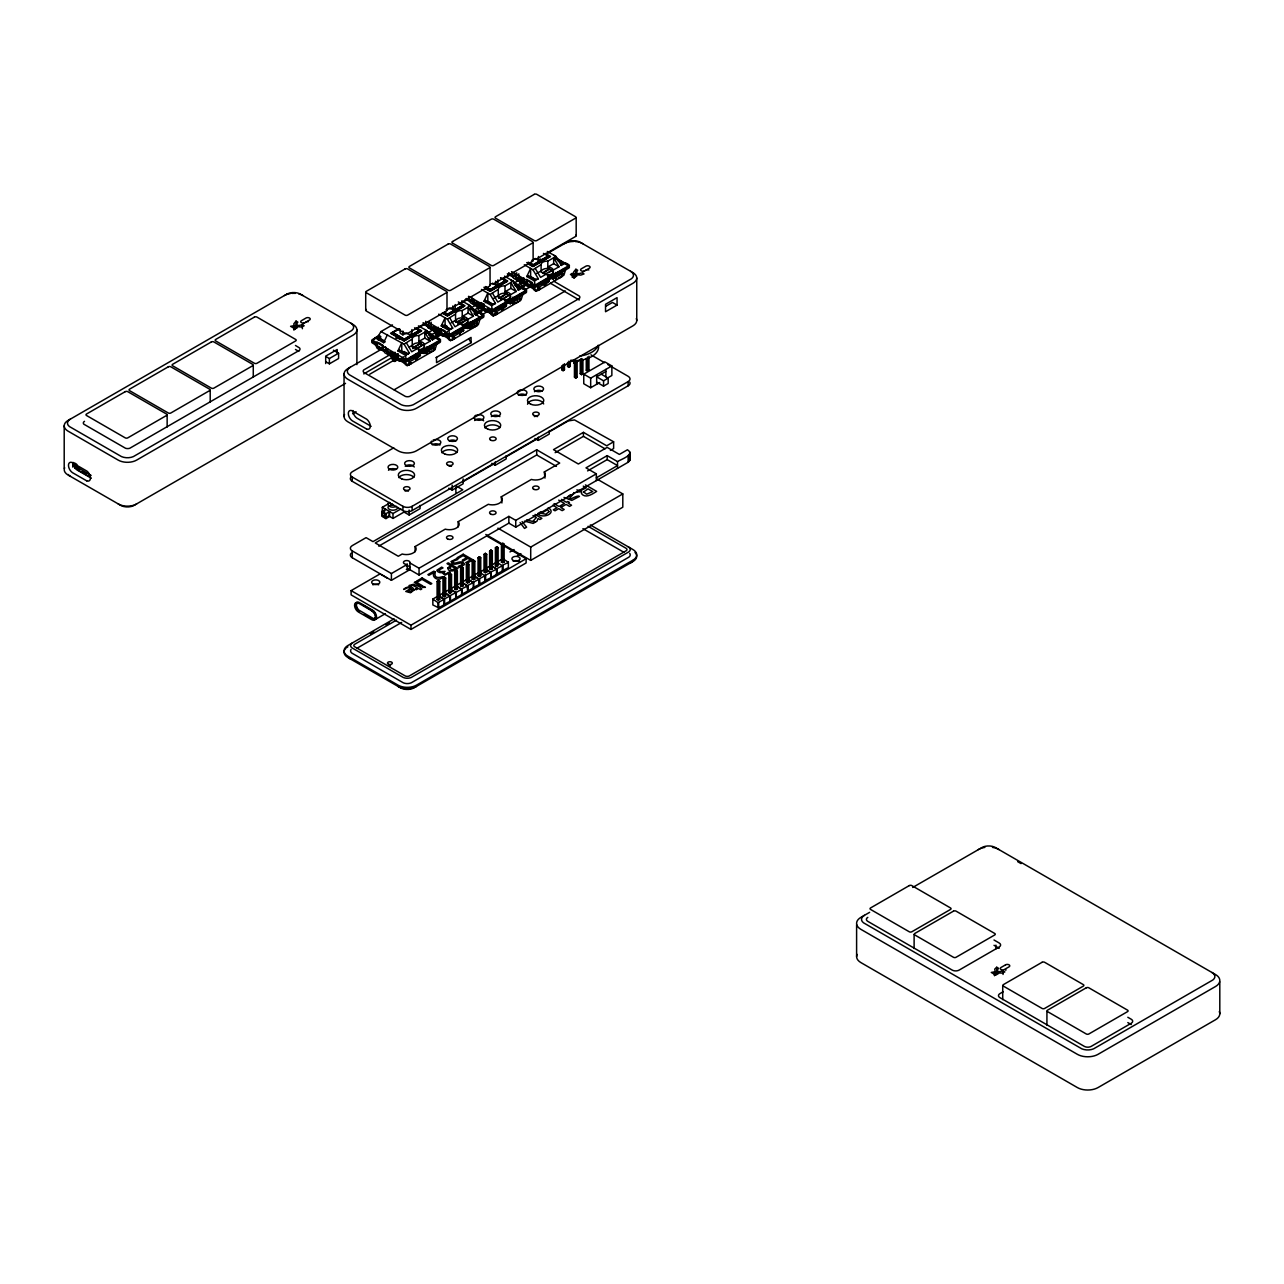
<?xml version="1.0" encoding="UTF-8"?>
<svg xmlns="http://www.w3.org/2000/svg" width="1284" height="1284" viewBox="0 0 1284 1284"><rect width="100%" height="100%" fill="white"/><g stroke="black" fill="none" stroke-linecap="round" stroke-linejoin="round"><path stroke-width="1.5" d="M167.145 427.042L167.145 415.165M210.207 402.181L210.207 390.304M253.269 377.319L253.269 365.442M365.715 310.247L365.715 292.431M351.238 553.179A6.516 3.756 0 0 0 352.265 557.721L391.411 580.32L409.837 569.679L409.949 562.633A3.258 1.878 0 0 0 406.755 560.562A3.258 1.878 0 0 0 403.449 562.585A3.258 1.878 0 0 0 407.221 564.302L407.221 569.486A3.258 1.878 0 0 1 406.37 569.502M446.993 310.247L446.993 292.431M490.055 285.385L490.055 267.57M533.117 260.524L533.117 242.708M576.179 235.662L576.179 217.847M555.153 452.674L583.434 436.351L583.434 432.355L606.69 445.789L613.624 441.792L574.542 419.948L568.266 420.911L549.247 431.889M613.624 441.792L613.624 448.565L610.398 450.427M358.782 603.352L358.782 603.352A4.173 2.407 60 0 0 358.043 603.223L357.562 603.287A4.173 2.407 60 0 0 357.145 603.496L356.711 603.994A4.173 2.407 60 0 0 356.454 604.684L356.454 606.016A4.173 2.407 60 0 0 358.974 610.173L373.05 618.31A4.173 2.407 60 0 0 374.751 618.31L375.008 618.134A4.285 2.472 60 0 0 375.393 617.588M502.734 545.074L502.798 543.309L504.131 544.255L504.131 562.167L501.45 562.231L501.45 544.336L502.798 543.309L504.131 544.255L502.734 545.074L502.734 562.97M563.066 364.528L563.114 370.707L564.462 369.696L563.178 368.957L563.114 370.707L561.782 369.76L561.782 365.779M581.524 358.541L581.588 374.671L582.92 373.66L581.636 372.906L581.588 374.671L580.24 373.724L580.24 359.793M587.558 357.048L587.607 371.188L588.955 370.177L587.671 369.423L587.607 371.188L586.274 370.241L586.274 358.3M415.679 354.352L415.839 359.777L420.414 355.235L418.873 353.646L419.242 350.42L422.147 352.089L422.147 353.052L419.98 351.8L419.483 356.133L417.027 357.562M500.953 309.524L501.916 310.086L501.996 308.497L495.768 312.092L495.431 315.078L493.233 315.944L491.403 314.885L489.445 310.905M543.758 284.807L544.721 285.369L544.544 279.944M426.737 346.873L426.4 352.57L427.363 353.132L427.909 347.29L429.755 348.349L429.161 346.295M429.626 346.568L437.218 342.443M470.056 321.851L469.719 327.564L470.682 328.11L471.228 322.268C474.053 319.796 471.693 327.741 472.368 321.61M472.945 321.546L480.312 317.453M472.48 321.289L473.074 323.343L471.228 322.268M512.814 297.182L512.46 302.88L513.423 303.441L513.969 297.599L515.109 296.941L515.109 299.493L516.73 298.353M515.687 296.877L523.294 292.752M515.221 296.604L515.815 298.658L513.969 297.599M555.394 276.269L555.619 272.465M556.341 275.29L555.41 273.957L554.03 274.76L556.116 276.879L555.539 279.126L556.791 272.882L558.636 273.941L558.042 271.887M558.492 272.32L566.1 268.035M374.88 613.736L374.463 613.046L374.88 613.736A4.173 2.407 60 0 1 375.217 614.474L375.377 614.972A4.173 2.407 60 0 1 375.602 616.625L375.554 617.042A4.173 2.407 60 0 1 375.008 618.134M407.172 365.635L405.214 361.671L403.369 360.595L405.327 364.576L407.172 365.635L409.355 364.768L409.708 361.783L415.92 358.188M426.529 348.365L425.148 349.168L427.235 351.286L424.089 353.469L424.282 351.816M409.355 364.768L433.527 350.821L433.88 343.839M450.491 340.629L448.533 336.649L446.688 335.589L448.646 339.57L450.491 340.629L452.674 339.762L453.027 332.781M453.027 336.777L459.239 333.182L459.849 334.37L460.346 332.54L462.802 331.128L463.315 326.778L465.466 328.03L470.072 325.366L467.167 322.749M468.917 324.756L470.57 326.28L467.408 328.463L467.601 326.81M452.674 339.762L476.862 325.799L477.199 318.833M505.559 306.443L506.474 305.544L504.949 303.939L505.318 300.729L508.223 303.345L506.057 302.109L505.559 306.443L501.916 310.086M513.423 303.441L511.899 303.345L511.658 300.071L513.311 301.596L510.165 303.778L510.358 302.125M495.431 315.078L519.603 301.13L519.956 294.148M536.054 291.227L534.096 287.263L532.25 286.188L534.208 290.168L536.054 291.227L538.237 290.361L538.574 287.375L544.801 283.78M548.364 281.726L549.295 280.827L547.754 279.238L548.124 276.012L551.029 278.628L548.862 277.392L548.364 281.726L544.721 285.369M555.426 277.649L552.971 279.061L553.163 277.408M538.237 290.361L562.408 276.413L562.761 269.431M583.434 432.355L553.5 449.641L578.362 464.006L607.172 447.378L619.386 454.424L627.443 449.769C635.5 454.761 620.413 459.512 617.524 461.598L607.172 455.627L585.986 467.858L596.338 473.828L596.338 480.617M409.837 569.679L419.049 575.007L508.849 523.15L515.751 527.146L628.133 462.256L630.043 459.608L630.043 452.819M994.49 975.278L996.721 972.566L996.721 967.237L998.519 968.28L997.17 970.415A3.017 1.749 0 0 0 999.353 971.683L1003.045 970.897L1004.842 971.924L1001.616 973.095L997.122 972.726L996.272 973.224L997.652 974.01L995.806 975.07L991.28 972.453L995.341 971.699L995.341 975.246M418.873 353.646L416.77 354.865L415.695 358.894L416.53 359.376M502.477 306.507L501.755 309.203L502.606 309.685M547.754 279.238L545.636 280.458L544.577 284.486L545.411 284.968M433.527 350.821L435.035 349.553L436.993 343.326M480.312 318.304L478.354 324.547L476.862 325.799M523.053 293.635L521.095 299.862L519.603 301.13M565.859 268.918L563.917 275.145L562.071 276.204L562.071 270.828M418.343 350.002A6.195 3.579 0 0 0 419.932 349.874L424.185 347.547L424.314 344.064A6.195 3.579 0 0 0 419.932 341.544L418.921 341.464L418.921 335.557L427.091 330.855L432.435 339.843L436.271 337.612L439.754 340.18L406.129 359.584L372.504 340.18L378.7 335.397L380.963 331.561L392.471 324.916M461.662 324.996A6.195 3.579 0 0 0 463.251 324.868L467.504 322.525L467.633 319.058A6.195 3.579 0 0 0 463.251 316.538L462.24 316.458L462.24 310.551L470.409 305.833L475.754 314.821L479.59 312.606L483.073 315.174L449.448 334.578L427.604 321.963M504.403 300.312A6.195 3.579 0 0 0 506.008 300.183L510.246 297.84L510.39 294.373A6.195 3.579 0 0 0 506.008 291.853L504.997 291.773L504.997 285.867L513.151 281.164L518.495 290.152L522.347 287.921L525.814 290.489L492.205 309.893L468.66 296.315M547.209 275.595A6.195 3.579 0 0 0 548.814 275.466L553.051 273.139L553.195 269.656A6.195 3.579 0 0 0 548.814 267.136L547.803 267.056L547.803 261.15L555.972 256.447L561.317 265.435L565.153 263.204L568.635 265.772L535.011 285.176L511.481 271.598M374.848 337.612L383.643 342.7L387.479 334.578M406.129 359.584L405.567 355.347L397.912 350.933L401.764 342.812L401.764 350.949L406.932 353.935M449.448 334.578L448.886 330.341L441.231 325.927L445.083 317.806L445.083 325.943L450.267 328.929M492.205 309.893L491.628 305.656L483.988 301.242L487.824 293.121L487.824 301.258L493.008 304.244M535.011 285.176L534.449 280.939L526.793 276.525L530.629 268.404L530.629 276.542L535.813 279.527M413.159 355.796L413.159 358.348L413.384 355.941M413.159 358.348L414.764 357.209M429.049 349.184L430.654 348.044M456.478 333.342L458.083 332.203L458.083 330.132M472.368 324.178L473.973 323.022M499.219 308.658L500.84 307.518M542.041 283.941L543.646 282.801M558.155 272.352L558.155 274.423M557.93 274.776L559.535 273.636M424.185 347.547L424.314 347.354A6.195 3.579 0 0 0 423.688 344.642L416.449 348.317M467.504 322.525L467.633 322.348A6.195 3.579 0 0 0 467.023 319.636L458.067 324.29M479.558 310.792C478.804 313.023 483.988 311.322 481.018 310.455M510.246 297.84L510.39 297.663A6.195 3.579 0 0 0 509.764 294.951L500.808 299.605M553.051 273.139L553.195 272.946A6.195 3.579 0 0 0 552.569 270.234L545.331 273.909M296.829 326.874L296.476 328.255M463.091 327.003L463.091 328.062M548.637 277.601L548.637 278.676M419.483 356.133L420.414 355.235M424.089 353.469L427.235 351.286M462.802 331.128L463.733 330.213L462.192 328.624L460.089 329.844L461.502 331.513L463.733 330.213M467.408 328.463L470.57 326.28M510.165 303.778L513.311 301.596M552.971 279.061L556.116 276.879M460.346 332.54L461.502 331.513M503.103 307.855L506.474 305.544M545.909 283.154L549.295 280.827M570.481 494.677L567.384 497.052M567.576 362.425L567.576 366.405L568.924 367.352L570.256 366.341L570.256 362.361M84.519 421.329L83.909 421.778A4.253 2.456 0 0 0 83.909 424.234L125.527 448.26A4.253 2.456 0 0 0 129.78 448.26L299.429 350.323A4.253 2.456 0 0 0 299.429 347.868L295.464 345.476M363.757 373.933L392.118 357.45M294.646 325.558L290.585 326.313L295.111 328.929L296.957 327.869L295.593 327.067L296.427 326.585L300.921 326.938L304.147 325.783L302.366 324.74L298.674 325.526A3.017 1.749 0 0 1 296.476 324.258L297.84 322.123L296.042 321.096L293.811 323.809L294.646 329.539M575.89 269.255L573.659 271.967L574.494 277.697L573.659 278.179L573.659 274.198L572.279 273.396L570.449 274.471L574.975 277.087L576.821 276.012L575.441 275.225L576.291 274.744L580.785 275.097L584.011 273.941L582.214 272.898L578.522 273.685A3.017 1.749 0 0 1 576.323 272.417L577.688 270.282L575.89 269.255L575.89 273.235L573.659 275.964L574.494 277.697M996.721 967.237L994.715 969.115L995.212 971.619M70.395 419.114L69.48 419.707A9.758 5.634 0 0 0 69.48 426.577L121.482 456.59A9.758 5.634 0 0 0 133.375 456.59L351.623 330.582A9.758 5.634 0 0 0 351.623 323.728L350.709 323.119M350.243 367.272L349.328 367.866A9.758 5.634 0 0 0 349.328 374.735L401.33 404.749A9.758 5.634 0 0 0 413.223 404.749L631.471 278.74A9.758 5.634 0 0 0 631.471 271.887L630.556 271.277M352.618 642.786L351.928 643.252A6.5 3.756 0 0 0 351.928 647.826L403.32 677.487A6.5 3.756 0 0 0 411.233 677.487L628.887 551.831A6.5 3.756 0 0 0 628.887 547.273L628.181 546.807M630.556 562.89L631.471 562.28A9.758 5.634 0 0 0 633.156 560.306M864.453 915.315L863.506 915.941A9.758 5.634 0 0 0 863.506 922.795L1081.77 1048.803A9.758 5.634 0 0 0 1093.647 1048.803L1212.882 979.965A9.758 5.634 0 0 0 1212.882 973.111L1211.936 972.486M302.976 323.777L309.492 320.021A2.44 1.412 0 0 0 309.492 318.015A2.44 1.412 0 0 0 306.041 318.015L301.435 320.679A2.44 1.412 0 0 0 301.435 322.669A2.44 1.412 0 0 0 304.886 322.669M452.514 241.553L491.178 219.227A1.83 1.059 0 0 1 493.778 219.227L532.443 241.553A1.83 1.059 0 0 1 532.443 243.061L493.778 265.387A1.83 1.059 0 0 1 491.178 265.387L452.514 243.061M325.927 356.535L329.378 358.525L338.591 353.212L338.591 358.525L329.378 363.837L325.927 361.847M377.464 336.681L372.504 339.538A2.6 1.509 0 0 0 372.504 341.672L375.04 343.133L375.04 344.561L377.111 343.374M378.218 336.36L375.281 338.061M372.504 340.18L377.56 337.275M378.266 340.051L378.266 337.82L380.578 336.488L380.578 338.719L384.028 340.709M398.65 328.656L390.593 333.31L403.946 341.014L421.682 330.774L416.658 327.885M416.032 328.351L420.863 331.144L404.283 340.709L391.395 333.262L398.024 329.442M399.533 328.897L391.395 333.262M383.643 342.7L385.184 341.801L378.266 337.82M400.143 329.442L400.143 333.262L402.903 334.867L406.354 332.877L409.58 334.723L411.891 333.407L411.891 329.571M446.222 309.845L449.689 307.855L452.915 309.717L455.21 308.385L455.21 304.565M531.785 260.459L535.235 258.469L538.461 260.315L540.773 258.999M379.069 349.425L377.111 345.444L375.281 344.385L377.239 348.365L379.069 349.425L380.915 348.365M465.145 299.734L466.991 298.658M507.95 275.017L509.796 273.957M381.396 349.28L347.868 368.636A13.033 7.527 0 0 0 347.868 379.278L398.072 408.248A13.033 7.527 0 0 0 416.481 408.248L632.948 283.282A13.033 7.527 0 0 0 632.948 272.657L579.469 241.857A9.758 5.634 0 0 0 567.592 241.857L547 253.67M419.467 327.308L424.651 324.306M462.16 302.655L467.922 299.332M505.447 277.665L511.176 274.359M492.43 283.17L495.656 285.032L497.951 283.716L497.951 279.88M404.283 339.12L419.483 330.341L404.283 339.441L392.776 332.476L404.283 339.12L404.283 340.709M444.328 312.205L447.618 314.099L462.802 305.335L447.618 314.42L444.328 312.526M485.432 286.573L490.36 289.43L505.559 280.65L490.36 289.751L485.432 286.894M529.875 262.803L533.165 264.713L548.364 255.933L533.165 265.034L528.238 262.177M377.111 341.785L377.111 346.086L378.459 348.173L383.755 351.238L384.686 350.709L380.706 348.413M423.11 323.937L427.074 326.232L428.005 325.687M465.851 299.252L469.832 301.547L470.747 301.018M442.771 312.911L447.618 315.703L464.198 306.122L459.351 303.345M483.907 287.295L490.36 291.019L506.939 281.453L500.616 277.809M526.729 262.578L533.165 266.302L549.745 256.736L544.914 253.943M438.277 327.227L439.626 333.471L430.188 328.014L428.84 325.285L426.079 323.696L428.037 327.661L429.883 326.601M385.521 346.792L386.869 353.036L389.903 351.816L396.708 355.748M430.188 328.014L433.222 326.81L438.326 329.747M471.597 297.102L472.945 303.345L475.963 302.125L482.784 306.057M514.403 272.385L515.751 278.628L518.784 277.408L523.888 280.361M380.963 331.561L404.059 344.144L412.148 339.088A6.195 3.579 0 0 1 418.343 335.525L418.921 335.557M438.727 314.147L447.378 319.138L455.467 314.082A6.195 3.579 0 0 1 461.662 310.503L462.24 310.551M481.484 289.462L490.135 294.453L498.224 289.398A6.195 3.579 0 0 1 504.403 285.834L504.997 285.867M524.289 264.745L532.94 269.736L541.029 264.681A6.195 3.579 0 0 1 547.209 261.117L547.803 261.15M390.384 354.464L363.757 369.936A4.253 2.456 0 0 0 363.757 372.392L405.391 396.419A4.253 2.456 0 0 0 409.628 396.419L579.277 298.466A4.253 2.456 0 0 0 579.277 296.026L553.532 281.052M426.818 333.423L433.751 329.426M470.185 308.401L475.385 305.383M513.536 283.363L518.752 280.361M397.912 350.933L399.452 350.05L406.354 354.031L409.403 353.132L405.567 355.347M441.231 325.927L442.771 325.029L449.689 329.025L452.722 328.126L448.886 330.341M470.409 309.075L471.95 308.192L479.59 312.606M483.988 301.242L485.529 300.36L492.43 304.34L495.48 303.441L491.628 305.656M526.793 276.525L528.334 275.643L535.235 279.623L538.285 278.724L534.449 280.939M555.972 259.689L557.513 258.79L565.153 263.204M345.524 383.37L133.375 505.784A9.758 5.634 0 0 1 121.482 505.784L68.02 474.984A13.033 7.527 0 0 1 64.649 467.729M485.529 302.591L487.824 301.258M409.291 347.017L412.228 345.332L412.228 339.425M418.921 341.464L424.779 338.077L430.124 341.175L424.41 344.465M451.149 322.862L455.547 320.326L455.547 314.42M462.24 316.458L468.098 313.071L473.443 316.153L467.729 319.459M493.891 298.177L498.288 295.641L498.288 289.735M504.997 291.773L510.855 288.386L516.2 291.468L510.47 294.774M536.712 273.46L541.11 270.924L541.11 265.018M547.803 267.056L553.661 263.669L559.005 266.767L553.276 270.057M430.284 335.413L435.485 332.412M473.652 310.375L478.852 307.374M517.003 285.337L522.219 282.336M412.694 347.82L420.751 343.181L412.694 348.622M464.07 318.159L455.676 322.348A6.195 3.579 0 0 1 463.251 317.967L464.07 318.962L457.634 322.685M498.77 298.129L506.827 293.474L500.375 298M543.18 272.481L549.632 268.773L543.18 273.283M515.751 278.628L525.188 284.069L526.151 283.523M369.76 374.206L393.947 360.258A2.6 1.509 0 0 0 397.221 358.798M433.655 337.323L437.122 335.333M420.253 349.81L417.428 348.494L411.715 351.8L406.354 342.812M418.167 348.125L423.303 344.353M464.92 321.128L455.034 326.794L449.689 317.806M506.329 300.119L503.505 298.803L497.775 302.109L492.43 293.121M504.243 298.434L509.379 294.662M549.135 275.402L546.31 274.086L540.58 277.392L535.235 268.404M548.766 272.722L552.184 269.945M401.298 359.729L401.298 358.284L404.219 356.599M444.617 334.707L444.617 333.278L447.538 331.593M484.148 304.18L484.148 308.497L485.48 310.584L486.411 310.054L491.708 313.103M382.76 345.187L382.76 348.702L384.719 352.683L399.677 361.318L401.523 360.258M471.597 300.6L468.837 299.012L470.779 302.992L485.753 311.627L487.599 310.567M514.403 275.883L511.642 274.295L513.6 278.275L528.559 286.91L530.404 285.851M482.078 314.692L487.278 311.691M525.365 289.686L530.565 286.701M417.509 355.411L417.188 353.742L409.821 357.995M460.844 330.405L460.523 328.881L453.14 332.989M503.585 305.72L503.264 304.196L495.881 308.304M538.702 283.748L546.069 279.334L546.39 281.003M417.428 354.031L407.51 359.745A2.6 1.509 0 0 1 403.834 359.745L401.298 358.284M429.835 346.857L439.754 341.143A2.6 1.509 0 0 0 439.754 339.008L437.218 337.548L437.218 338.992M460.747 329.009L450.828 334.739A2.6 1.509 0 0 1 447.153 334.739L444.617 333.278M473.154 321.851L483.073 316.121A2.6 1.509 0 0 0 483.073 314.002L480.537 312.542L480.537 313.97M503.488 304.34L493.586 310.054A2.6 1.509 0 0 1 489.894 310.054L487.358 308.593L487.358 310.038M515.911 297.166L525.814 291.452A2.6 1.509 0 0 0 525.814 289.317L523.294 287.857L523.294 289.285M546.31 279.623L536.391 285.337A2.6 1.509 0 0 1 532.716 285.337L530.18 283.876L530.18 285.321M558.717 272.449L568.635 266.735A2.6 1.509 0 0 0 568.635 264.6L566.1 263.14L566.1 264.584M504.949 303.939L502.83 305.159L504.259 306.828M422.147 352.089L426.753 349.425L423.848 347.755M465.466 328.03L470.072 324.419M508.223 302.398L512.83 299.734L509.925 298.065M551.029 277.681L555.635 275.017L552.73 273.348M422.147 353.052L426.753 349.425M441.391 328.865L441.391 333.166L442.739 335.268L448.036 338.318L448.951 337.788L444.986 335.493M508.223 303.345L512.83 299.734M526.954 279.463L526.954 283.78L528.302 285.867L533.598 288.932L534.513 288.402M551.029 278.628L555.635 275.017M427.652 351.415L433.88 347.82M470.971 326.409L477.199 322.814M513.728 301.724L519.956 298.129M556.534 277.007L562.761 273.412M426.529 349.97L425.614 349.697L425.823 353.036L427.363 353.132M469.142 328.03L470.682 328.11M573.659 274.198L574.494 273.717M582.824 271.935L589.356 268.179A2.44 1.412 0 0 0 589.356 266.173A2.44 1.412 0 0 0 585.905 266.173L581.299 268.837A2.44 1.412 0 0 0 581.299 270.828A2.44 1.412 0 0 0 584.75 270.828M435.95 357.674L471.067 337.403L471.067 342.716L436.528 362.65L436.528 357.337M352.618 413.753L356.085 411.763M394.124 389.79L565.313 290.954M605.871 306.234L612.452 302.43L617.058 305.094L617.058 297.647L605.534 304.292L605.534 311.739L617.058 305.094M393.739 447.811L352.265 471.758A6.516 3.756 0 0 0 352.265 477.07L352.265 481.323L402.919 510.567A6.516 3.756 0 0 0 412.132 510.567L628.133 385.81A6.516 3.756 0 0 0 629.818 382.183M563.178 368.957L561.782 369.76L564.462 369.696L564.462 363.725M574.943 363.886L573.611 362.923L575.007 362.12M581.636 372.906L580.24 373.724L582.92 373.66L582.92 359.729M587.671 369.423L586.274 370.241L588.955 370.177L588.955 356.246M599.724 382.504L590.672 387.736L583.755 383.755L583.755 374.174L604.941 361.944L611.858 365.94L611.858 375.506L607.364 378.09M583.755 374.174L590.672 378.17L611.858 365.94M605.871 371.509L596.659 376.838L603.56 380.818L608.167 378.17L608.167 383.483L603.56 386.147L596.659 382.15M389.148 511.818L389.148 515.67L385.457 517.805L382.471 516.072L382.295 507.324L390.111 502.814M392.439 504.066L390.127 505.398L393.353 504.612M420.061 505.382L420.061 508.657L409.131 514.98L404.027 512.059L393 518.431L389.614 516.473L385.922 518.608L382.006 516.345L382.006 511.417L385.698 509.283M384.927 510.791L382.471 512.22L385.457 513.953L385.457 517.805M382.006 511.417L385.922 513.68L389.614 511.546L389.614 516.473M382.471 516.072L386.163 513.937M382.295 507.324L393 513.504L400.881 508.962M352.265 477.07L402.919 506.313A6.516 3.756 0 0 0 412.132 506.313L628.133 381.605A6.516 3.756 0 0 0 628.133 376.292L607.862 364.592M462.802 481.805L493.923 463.845M506.024 456.847L537.145 438.887M448.79 488.177L452.193 490.119L463.123 483.795L463.123 478.884M491.852 463.315L495.255 465.257L506.185 458.934L506.185 455.659M534.914 438.454L538.301 440.396L549.247 434.072L549.247 430.798M536.696 449.785L375.265 542.971L398.297 556.261L402.197 554.014L403.834 554.399A9.774 5.634 0 0 0 415.791 547.498L415.117 546.551L445.259 529.152L446.896 529.538A9.774 5.634 0 0 0 458.853 522.636L458.179 521.689L488.321 504.291L489.942 504.676A9.774 5.634 0 0 0 501.916 497.775L501.242 496.828L531.383 479.43L533.004 479.815A9.774 5.634 0 0 0 544.978 472.913L544.304 471.966L559.712 463.075L536.696 449.785L536.696 454.969L378.748 546.149M486.764 535.99L526.119 558.717L526.119 562.97L410.976 629.433L351.11 594.877L351.11 590.624L380.321 573.755M455.884 485.801L462.786 489.782L372.986 541.623L366.084 537.643L352.265 545.62A6.516 3.756 0 0 0 352.265 550.932L391.411 573.531L407.477 564.254M407.477 569.438L409.949 567.817A3.258 1.878 0 0 0 406.177 565.779M409.837 562.906L419.049 568.218L508.849 516.377L515.751 520.357L596.338 473.828M587.607 470.907L607.172 459.608L617.524 465.594L596.338 477.825M541.062 511.674L537.723 513.6C542.089 519.33 557.384 513.359 548.252 507.678M438.486 580.689L437.09 581.491L437.09 599.387L438.374 600.142L439.77 599.323L439.77 581.427L438.422 580.464L437.09 581.491L439.77 581.427L438.422 580.464L438.374 600.142M444.376 577.286L442.964 578.089L442.964 596.001L444.264 596.739L445.66 595.937L445.66 578.025L444.312 577.078L442.964 578.089L445.66 578.025L444.312 577.078L444.264 596.739M450.219 573.9L448.822 574.718L448.822 592.614L451.519 592.55L451.519 574.638L450.17 573.691L448.822 574.718L451.519 574.638L450.17 573.691L450.106 593.352M456.093 570.513L454.697 571.332L454.697 589.228L457.377 589.163L457.377 571.252L456.029 570.305L454.697 571.332L457.377 571.252L456.029 570.305L455.981 589.966M461.983 567.111L460.587 567.929L460.587 585.825L463.267 585.761L463.267 567.849L461.935 566.902L460.587 567.929L463.267 567.849L461.935 566.902L461.871 586.563M467.745 563.788L466.349 564.591L466.349 582.503L469.029 582.438L469.029 564.527L467.681 563.58L466.349 564.591L469.029 564.527L467.681 563.58L467.633 583.241M473.555 560.434L472.143 561.252L472.143 579.148L474.839 579.084L474.839 561.172L473.491 560.225L472.143 561.252L474.839 561.172L473.491 560.225L473.427 579.886M479.462 557.015L478.065 557.834L478.065 575.73L479.349 576.468L480.746 575.665L480.746 557.77L479.413 556.807L478.065 557.834L480.746 557.77L479.413 556.807L479.349 576.468M485.416 553.581L484.02 554.399L484.02 572.295L486.7 572.231L486.7 554.335L485.352 553.372L484.02 554.399L486.7 554.335L485.352 553.372L485.304 573.049M491.018 550.354L489.621 551.157L489.621 569.069L492.302 569.005L492.302 551.093L490.953 550.146L489.621 551.157L492.302 551.093L490.953 550.146L490.905 569.807M496.828 547L495.415 547.803L495.415 565.714L496.715 566.453L498.112 565.65L498.112 547.738L496.764 546.791L495.415 547.803L498.112 547.738L496.764 546.791L496.715 566.453M501.45 544.336L502.846 543.517M375.393 619.45L385.344 613.704M394.124 618.824L347.868 645.531A13.033 7.527 0 0 0 347.868 656.172L398.072 685.158A13.033 7.527 0 0 0 416.481 685.158L632.948 560.177A13.033 7.527 0 0 0 632.948 549.552L590.335 524.947M509.973 551.943L514.098 549.552M370.386 633.863L373.837 631.872M385.97 624.875L389.421 622.868M396.467 620.124L354.512 644.391A3.242 1.862 0 0 0 354.512 646.671L405.311 675.994A3.242 1.862 0 0 0 409.243 675.994L626.287 550.692A3.242 1.862 0 0 0 626.287 548.412L588.072 526.296M438.855 596.049L443.975 599.018L444.007 604.812L438.695 607.83L432.868 604.941L432.82 599.082L436.801 596.787M444.007 592.614L438.711 595.68L443.831 599.179L449.882 596.113L444.729 592.662M444.569 592.293L449.865 589.228M451.759 588.136L455.724 585.841M456.334 585.504L461.63 582.438M463.412 581.411L467.392 579.116M467.89 578.827L473.186 575.778M473.812 575.409L477.776 573.113M485.047 568.924L479.799 572.552M485.368 568.748L489.332 566.453M496.459 562.328L491.162 565.393L496.282 568.892L502.333 565.843L497.181 562.376M497.197 561.911L502.493 558.845M437.09 599.387L439.77 599.323M442.964 596.001L445.66 595.937M448.822 592.614L450.219 591.812M454.697 589.228L457.377 589.163M460.587 585.825L463.267 585.761M472.143 579.148L474.839 579.084M478.065 575.73L480.746 575.665M489.621 569.069L492.302 569.005M495.415 565.714L496.828 564.912M501.45 562.231L504.131 562.167M497.887 528.157L530.709 547.096L622.804 493.923L622.804 507.212L530.709 560.386L485.801 534.465M356.727 648.388L401.651 622.451M517.436 555.619L520.887 553.613M351.11 590.624L410.976 625.18L526.119 558.717M869.637 912.33L860.89 917.37A14.654 8.458 0 0 0 860.89 929.343L1077.34 1054.308A14.654 8.458 0 0 0 1098.077 1054.308L1215.515 986.513A14.654 8.458 0 0 0 1215.515 974.54L994.635 847.103A9.758 5.634 0 0 0 982.758 847.103L912.699 887.469M1003.237 991.713L999.899 993.639A4.879 2.825 0 0 0 999.899 997.636L1084.322 1046.364A4.879 2.825 0 0 0 1091.223 1046.364L1131.268 1023.236A4.879 2.825 0 0 0 1131.268 1019.255L1127.817 1017.265M462.128 582.759L467.199 585.681L473.266 582.631L468.114 579.164M467.938 579.405L473.01 582.326L479.06 579.277L473.908 575.81M473.86 575.986L478.916 578.907L484.983 575.858L479.831 572.391M490.905 571.926L490.937 577.704L484.871 580.769L484.871 575.473L490.937 572.423L485.785 568.956M485.4 569.326L490.472 572.247L496.539 569.181L491.387 565.73M496.282 574.173L502.333 571.123L502.317 565.345L508.368 562.36L503.216 558.893M432.82 599.082L437.94 602.581L444.007 599.516M444.617 592.871L449.689 595.792L455.74 592.743L450.588 589.276M452.177 590.463L456.302 592.389L461.614 589.356L456.462 585.889M456.382 586.082L461.438 589.003L467.504 585.953L462.352 582.487M473.01 587.623L479.06 584.557L479.044 578.779M478.916 578.907L479.686 584.172L484.983 581.138L484.967 575.36M490.472 572.247L491.242 577.495L496.539 574.478L496.539 569.181M502.301 570.69L508.368 567.64L508.352 561.862M443.831 604.459L449.882 601.41L449.865 595.615M449.689 595.792L450.443 601.056L455.74 598.023L455.74 592.743M455.547 592.406L456.302 597.67L461.614 594.636L461.614 589.356M461.438 594.283L467.504 591.234L467.504 585.953M467.199 585.681L467.97 590.945L473.266 587.912L473.266 582.631M437.282 335.204C434.778 336.922 441.102 336.922 438.598 335.204M543.71 282.32L545.09 281.517L543.71 280.714M394.284 360.146C390.914 361.847 398.313 361.847 394.958 360.146M387.094 578.041L381.22 574.558M581.09 358.99L582.085 359.022M546.31 274.086L545.62 274.038A6.195 3.579 0 0 1 541.238 271.518L541.11 270.924M503.505 298.803L502.798 298.755A6.195 3.579 0 0 1 498.433 296.219L498.288 295.641M417.428 348.494L416.738 348.445A6.195 3.579 0 0 1 412.357 345.926L412.228 345.332M463.572 324.788L460.057 323.44A6.195 3.579 0 0 1 455.676 320.904L455.547 320.326M576.275 491.949L581.668 491.804L581.491 493.618C585.424 498.978 592.662 493.891 596.659 491.387L585.44 484.903M549.632 268.773L548.814 268.565A6.195 3.579 0 0 0 541.029 272.015M549.632 269.56L552.184 270.747M506.827 293.474L506.008 293.282A6.195 3.579 0 0 0 498.433 297.663M506.827 294.277L509.379 295.464M464.07 318.962L466.638 319.347M420.751 343.181L419.932 342.972A6.195 3.579 0 0 0 412.357 347.354M420.751 343.968L423.303 345.155M526.568 519.876L535.348 522.155L533.165 523.407L524.466 521.095M549.745 256.736L543.437 253.413M506.939 281.453L500.616 278.114M464.198 306.122L459.512 303.746M420.863 331.144L414.555 327.821M576.805 489.91L580.593 490.6L586.242 487.824L583.273 486.122M371.14 426.32L356.984 418.183A6.115 3.531 60 0 1 352.94 410.543M91.292 478.178L77.12 470.024A6.115 3.531 60 0 1 73.092 462.384M547.321 251.455L555.972 256.447M555.186 258.004L568.635 265.772M545.539 253.478L550.547 256.367L532.828 266.607L527.82 263.718M557.689 260.684L562.873 263.669L560.578 265.002L561.317 265.435M550.194 283.106L579.277 300.007M528.27 280.233L532.25 282.528M523.84 277.825L523.84 281.34L526.601 282.929L528.559 286.91M508.849 272.994L532.716 286.781A2.6 1.509 0 0 0 536.391 286.781L568.635 268.163A2.6 1.509 0 0 0 568.635 266.045M508.641 273.203L512.637 276.83L507.341 273.765M526.954 283.78L532.25 286.83L533.598 288.932M509.587 274.006L513.552 276.301M529.217 285.337L533.197 287.632M509.25 274.118L512.541 276.012M504.516 276.156L513.151 281.164M522.347 287.921L510.855 279.832M514.049 283.7L525.814 290.489M502.734 278.195L507.742 281.084L490.007 291.324L484.999 288.435M514.884 285.401L520.068 288.386L517.757 289.719L518.495 290.152M590.977 354.849L604.491 362.65M601.265 374.174L608.167 378.17M483.795 307.646L483.795 304.147L481.035 302.543L481.035 306.057L483.795 307.646L485.753 311.627M467.681 298.658L489.894 311.498A2.6 1.509 0 0 0 493.586 311.498L525.814 292.88A2.6 1.509 0 0 0 525.814 290.762M484.148 308.497L489.445 311.547L490.777 313.649L485.48 310.584M466.782 298.723L469.43 300.247M466.445 298.835L471.372 301.676M571.91 360.387L576.275 362.361L581.508 358.894M472.945 303.345L482.383 308.786L481.035 306.057M573.611 362.923L574.895 363.661M461.758 300.841L470.409 305.833M471.308 308.369L483.073 315.174M458.324 301.917L465.001 305.769L447.265 316.008L442.258 313.119M568.972 365.603L570.256 366.341L567.576 366.405M472.127 310.086L477.311 313.071L475.016 314.403L475.754 314.821M477.311 315.302L476.396 314.933M474.037 313.681L480.537 317.437M574.446 361.157L574.446 377.063L575.778 378.026L577.126 376.998L577.126 361.093M445.083 325.141L447.378 326.473M442.723 329.635L445.371 331.16M438.277 330.742L441.054 332.331L443.012 336.312L428.037 327.661M424.924 323.343L447.153 336.167A2.6 1.509 0 0 0 450.828 336.167L483.073 317.565A2.6 1.509 0 0 0 483.49 315.752M423.094 322.605L427.074 326.232M441.391 333.166L446.688 336.231L448.036 338.318M425.341 324.467L430.268 327.308M418.44 325.863L427.091 330.855M436.271 337.612L424.779 329.523M426.304 332.412L439.754 340.18M428.808 335.092L433.992 338.077L431.697 339.409L432.435 339.843M429.145 337.772L432.275 339.586M433.189 348.494L435.035 349.553M583.434 436.351L605.037 448.822M424.587 349.136L426.753 350.388M399.565 339.104L396.114 337.114L396.114 338.382M378.7 335.397L380.578 336.488M404.059 351.479L408.376 353.967M378.443 342.539L381.091 344.064M382.76 348.702L385.521 350.291M394.958 352.233L394.958 355.748L397.719 357.337L399.677 361.318M377.111 346.086L382.407 349.136L383.755 351.238M398.072 353.87L398.072 358.188L404.348 361.879M401.667 360.515L404.316 362.04M380.369 348.526L385.312 351.367M386.869 353.036L396.307 358.477L394.958 355.748M596.899 478.964L622.804 493.923M536.696 454.969L556.421 466.365M333.407 350.211L338.591 353.212M563.997 497.422L571.797 500.423L579.421 496.41C576.516 494.099 562.264 505.848 573.836 493.441L573.723 492.591M561.445 499.38L566.437 502.269L567.801 501.466L569.486 502.445L568.122 503.232L571.573 505.222L569.55 506.394L566.1 504.403L562.376 506.554L560.691 505.575L564.414 503.424L558.701 500.134M295.464 349.457L298.819 351.399M554.078 503.633L559.07 506.522L560.434 505.736L562.119 506.698L560.755 507.485L564.206 509.475L562.183 510.647L558.717 508.657L554.993 510.807L553.324 509.828L557.047 507.694L552.762 505.206M582.92 528.655L624.088 552.409M535.027 514.403L541.896 518.367L539.874 519.538L538.092 518.511L537.033 521.063A5.569 3.226 0 0 1 535.46 522.01L533.358 520.79L536.391 517.516L532.972 515.558M1017.698 861.676L1021.037 863.586M485.416 571.492L486.7 572.231M467.745 581.7L469.029 582.438M994.009 940L999.177 942.986A4.879 2.825 0 0 1 999.177 946.982L959.132 970.094A4.879 2.825 0 0 1 952.23 970.094L867.807 921.366A4.879 2.825 0 0 1 867.807 917.37M994.009 945.313L999.177 948.298M1127.817 1022.578L1131.268 1024.568M363.019 605.149L374.222 611.617M996.721 972.566L998.519 973.593M364.351 614.378L370.996 618.214M91.132 475.449L78.741 468.178A4.333 2.504 60 0 1 78.196 467.633M82.834 471.709L86.156 473.636M90.217 477.054L78.581 470.329A5.473 3.162 60 0 1 74.777 462.802M462.577 325.398L465.466 327.083M519.683 280.49L522.46 282.111L522.46 283.395L519.683 281.774L519.683 280.49A3.932 2.279 0 0 0 522.46 282.111M476.878 305.207L479.654 306.828A3.932 2.279 0 0 1 476.878 305.207L476.878 306.491A3.932 2.279 0 0 0 479.654 308.112L476.878 306.491M436.897 331.513L434.136 329.892A3.932 2.279 0 0 0 436.897 331.513L436.897 332.781L434.136 331.176A3.932 2.279 0 0 0 436.897 332.781M390.801 354.898L393.578 356.519A3.932 2.279 0 0 1 390.801 354.898L390.801 356.182A3.932 2.279 0 0 0 393.578 357.803L390.801 356.182M372.665 611.296L373.243 611.698A4.173 2.407 60 0 1 373.965 612.404L373.965 612.404M350.243 658.869L349.328 658.275A9.758 5.634 0 0 1 348.06 656.991M70.395 476.364L69.48 475.754A9.758 5.634 0 0 1 68.213 474.486M79.303 468.612L78.741 468.178A4.173 2.407 60 0 1 77.698 466.991L77.281 466.285A4.285 2.472 60 0 1 76.847 465.306M574.446 377.063L575.778 378.026L575.842 376.26L577.126 376.998L575.73 377.817L575.73 361.895M373.243 611.698L358.429 603.095A5.473 3.162 60 0 0 354.561 605.326A5.473 3.162 60 0 0 358.429 612.019L371.734 619.707A5.473 3.162 60 0 0 375.602 617.476A5.473 3.162 60 0 0 371.734 610.767M553.661 255.115L557.513 258.79M468.098 304.501L471.95 308.192M552.361 276.574L553.885 278.163M509.555 301.291L511.08 302.88M466.798 325.976L468.339 327.564M423.479 350.981L425.02 352.57M545.636 280.458L547.064 282.111M416.77 354.865L418.183 356.519M522.106 521.577L526.617 527.194L524.514 528.414L520.068 522.524M544.978 478.097L544.304 471.966M501.916 502.959L501.242 496.828M294.534 329.442L293.811 327.805L296.042 325.077L296.042 321.096M469.832 301.547L468.483 296.572M403.369 361.237L404.717 363.34L399.42 360.274L398.072 358.188M559.005 266.767L553.661 257.763L553.661 263.669M532.94 269.736L538.285 278.724M516.2 291.468L510.855 282.48L510.855 288.386M490.135 294.453L495.48 303.441M473.443 316.153L468.098 307.165L468.098 313.071M447.378 319.138L452.722 328.126M430.124 341.175L424.779 332.171L424.779 338.077M404.059 344.144L409.403 353.132M468.756 338.719L471.067 342.716M523.84 281.34L525.188 284.069M491.274 311.98L493.233 315.944M568.924 367.352L568.86 361.189M629.818 458.629L630.043 459.608M512.621 302.366L512.733 303.827M469.88 327.051L469.992 328.511M426.545 352.057L426.673 353.533M1219.8 981.859L1219.8 1013.766M1046.925 1011.294L1046.925 1025.146M1003.045 970.897L1003.045 974.444M1002.724 985.775L1002.724 999.626M995.903 945.12L995.903 948.908M994.49 972.197L994.49 975.744M914.112 934.608L914.112 948.475M856.605 924.689L856.605 956.596M636.752 277.97L636.752 320.518M629.818 451.856L629.818 460.571M629.16 454.697L629.16 461.486M628.133 381.605L628.133 385.81M628.133 455.483L628.133 462.256M617.524 461.598L617.524 468.387M607.172 455.627L607.172 459.608M605.871 369.391L605.871 376.838M603.56 380.818L603.56 386.147M596.659 374.703L596.659 384.285M590.672 378.17L590.672 387.736M572.279 273.396L572.279 277.392M538.461 256.495L538.461 260.315M538.301 437.106L538.301 440.396M537.884 286.573L537.884 290.168M533.165 264.713L533.165 266.302M530.709 547.096L530.709 560.386M526.601 279.43L526.601 282.929M518.784 273.813L518.784 277.408M516.698 272.802L516.698 278.066M515.751 520.357L515.751 527.146M508.849 516.377L508.849 523.15M503.071 565.393L503.071 570.674M497.036 568.86L497.036 574.157M495.656 281.212L495.656 285.032M495.768 308.112L495.768 312.092M495.078 309.508L495.078 314.885M495.255 461.967L495.255 465.257M491.242 572.215L491.242 577.495M490.36 289.43L490.36 291.019M485.625 575.457L485.625 580.737M479.686 578.891L479.686 584.172M473.892 299.284L473.892 302.783M473.764 582.31L473.764 587.591M467.97 585.648L467.97 590.945M462.208 588.987L462.208 594.267M458.179 521.689L458.179 526.873M456.302 592.389L456.302 597.67M455.884 487.487L455.884 492.574M452.915 305.897L452.915 309.717M452.337 334.177L452.337 339.57M452.193 485.192L452.193 490.119M450.443 595.776L450.443 601.056M447.618 314.099L447.618 315.703M444.585 599.147L444.585 604.427M442.771 325.029L442.771 327.276M441.054 328.816L441.054 332.331M438.695 602.549L438.695 607.83M437.94 602.581L437.94 607.862M431.151 322.204L431.151 327.468M428.84 321.77L428.84 325.285M425.742 321.257L425.742 324.13M419.049 568.218L419.049 575.007M415.117 546.551L415.117 551.735M412.132 506.313L412.132 510.567M410.976 625.18L410.976 629.433M409.002 360.981L409.002 364.576M409.131 510.053L409.131 514.98M402.903 331.031L402.903 334.867M402.919 506.313L402.919 510.567M397.719 353.838L397.719 357.337M393 513.504L393 518.431M391.411 573.531L391.411 580.32M387.832 348.975L387.832 352.474M385.922 513.68L385.922 518.608M382.407 344.834L382.407 349.136M356.904 329.811L356.904 364.624M352.265 550.932L352.265 557.721M344.048 373.949L344.048 416.498M337.194 353.212L337.194 349.489L325.687 356.133L325.687 363.581M329.378 358.525L329.378 363.837M302.366 324.74L302.366 328.736M293.795 326.04L293.795 330.02M75.082 468.419L75.082 464.439L72.771 463.107L72.771 467.103M64.2 425.807L64.2 468.339M396.339 506.329A4.879 2.825 0 0 1 389.437 506.329A4.879 2.825 0 0 1 389.437 502.349M397.783 507.389A4.879 2.825 0 0 1 392.262 510.197A4.879 2.825 0 0 1 388.169 506.666M598.521 345.942A23.61 13.626 0 0 1 570.529 360.322M598.151 345.236A23.61 13.626 0 0 1 579.742 356.021M483.201 309.492A2.6 1.509 0 0 1 480.007 310.551A2.6 1.509 0 0 1 478.178 308.706M517.869 301.13A1.958 1.123 0 0 1 516.89 302.109M497.309 312.67A1.958 1.123 0 0 1 496.619 313.858A1.958 1.123 0 0 1 494.452 313.938M467.986 298.963A1.958 1.123 0 0 1 466.798 298.45M517.612 301.034A1.958 1.123 0 0 1 517.115 302.494A1.958 1.123 0 0 1 514.531 302.398M496.812 312.638A1.958 1.123 0 0 1 496.619 314.323A1.958 1.123 0 0 1 493.73 314.002M393.947 360.242A2.6 1.509 0 0 1 392.358 358.043M393.321 356.904A2.6 1.509 0 0 1 392.358 356.358M392.358 354.849A2.6 1.509 0 0 1 392.776 354.545M372.504 340.982A2.6 1.509 0 0 0 372.504 343.101L403.834 361.189A2.6 1.509 0 0 0 407.51 361.189L439.754 342.571A2.6 1.509 0 0 0 439.754 340.453M431.729 351.11A1.958 1.123 0 0 1 429.337 351.912M411.313 362.65A1.958 1.123 0 0 1 410.334 363.629M381.91 348.67A1.958 1.123 0 0 1 381.444 348.558M431.809 351.302A1.958 1.123 0 0 1 429.337 352.378M411.249 362.842A1.958 1.123 0 0 1 410.334 364.11A1.958 1.123 0 0 1 407.975 363.918M522.46 283.395A3.932 2.279 0 0 1 519.683 281.774M526.103 284.39A2.6 1.509 0 0 1 522.187 285.69A2.6 1.509 0 0 1 522.187 283.09M522.187 282.496A2.6 1.509 0 0 1 521.24 281.95M559.23 277.505A1.958 1.123 0 0 0 560.61 276.702A1.958 1.123 0 0 1 558.219 277.97M540.195 288.242A1.958 1.123 0 0 1 538.734 289.333M539.922 288.162A1.958 1.123 0 0 1 539.424 289.622A1.958 1.123 0 0 1 536.856 289.51M440.46 334.177A2.6 1.509 0 0 1 436.64 335.092A2.6 1.509 0 0 1 436.095 332.716M438.614 332.042A2.6 1.509 0 0 1 436.64 331.898M436.095 331.657A2.6 1.509 0 0 1 435.34 330.598M475.064 325.51A1.958 1.123 0 0 1 474.55 326.601M474.149 326.778A1.958 1.123 0 0 1 472.191 326.778M454.376 337.066A1.958 1.123 0 0 1 452.674 338.767M474.55 325.494A1.958 1.123 0 0 1 474.55 327.083A1.958 1.123 0 0 1 471.79 327.083M454.054 337.323A1.958 1.123 0 0 1 454.488 338.543A1.958 1.123 0 0 1 452.674 339.249M629.738 553.436A6.5 3.756 0 0 1 628.887 557.144L411.233 682.815A6.5 3.756 0 0 1 403.32 682.815L351.928 653.139A6.5 3.756 0 0 1 351.078 649.415M416.481 686.475A13.033 7.527 0 0 1 398.072 686.475M344.497 650.234A13.033 7.527 0 0 0 347.868 657.504L401.33 688.288A9.758 5.634 0 0 0 413.223 688.288L632.948 561.509A13.033 7.527 0 0 0 635.018 552.441M345.043 649.303A13.033 7.527 0 0 1 345.797 648.42M346.744 647.601A13.033 7.527 0 0 1 347.868 646.863M389.245 665.754A2.44 1.412 0 0 1 390.513 665.754M446.431 309.444A1.958 1.123 0 0 1 446.431 311.033L407.734 333.375A1.958 1.123 0 0 1 404.974 333.375L366.293 311.033A1.958 1.123 0 0 1 366.293 309.444M489.798 284.823A1.958 1.123 0 0 1 489.477 286.188L450.796 308.513A1.958 1.123 0 0 1 448.036 308.513M532.539 259.721A1.958 1.123 0 0 1 532.539 261.326L493.858 283.652A1.958 1.123 0 0 1 491.098 283.652M452.514 243.061A1.83 1.059 0 0 1 452.514 241.553M575.922 235.1A1.958 1.123 0 0 1 575.601 236.465L536.921 258.79A1.958 1.123 0 0 1 534.16 258.79M433.189 440.027A4.879 2.825 0 0 1 440.685 441.648A4.879 2.825 0 0 1 435.485 445.163A4.879 2.825 0 0 1 431.536 441.134M477.391 414.828A4.879 2.825 0 0 1 483.827 417.027A4.879 2.825 0 0 1 478.964 420.301A4.879 2.825 0 0 1 474.213 416.979M474.599 416.273A4.879 2.825 0 0 1 476.252 415.165M519.314 390.304A4.879 2.825 0 0 1 526.889 392.166A4.879 2.825 0 0 1 520.774 395.344A4.879 2.825 0 0 1 518.367 390.801M398.826 477.632A8.137 4.703 0 0 1 406.193 474.582A8.137 4.703 0 0 1 413.865 477.359M405.262 466.317A4.879 2.825 0 0 1 410.142 464.92A4.879 2.825 0 0 1 414.218 466.991M388.49 470.249A4.879 2.825 0 0 1 396.066 469.318M405.166 491.146A3.258 1.878 0 0 1 408.424 491.146M441.889 452.771A8.137 4.703 0 0 1 449.256 449.721A8.137 4.703 0 0 1 456.927 452.498M449.015 466.108A3.258 1.878 0 0 1 451.487 466.285M449.111 440.861A4.879 2.825 0 0 1 456.013 440.861M432.243 444.778A4.879 2.825 0 0 1 439.979 445.002M484.951 427.909A8.137 4.703 0 0 1 492.302 424.876A8.137 4.703 0 0 1 499.99 427.636M474.599 420.526A4.879 2.825 0 0 1 479.269 418.921A4.879 2.825 0 0 1 483.619 420.799M491.387 416.594A4.879 2.825 0 0 1 499.845 416.594M534.337 416.578A3.258 1.878 0 0 1 537.595 416.578M527.531 404.235A8.137 4.703 0 0 1 535.364 400.014A8.137 4.703 0 0 1 543.662 403.946M534.449 391.732A4.879 2.825 0 0 1 542.137 391.155M518.367 395.055A4.879 2.825 0 0 1 526.103 395.279M352.265 481.323A6.516 3.756 0 0 1 351.222 476.781M564.318 243.671A13.033 7.527 0 0 1 573.531 241.472M575.232 241.536A13.033 7.527 0 0 1 578.522 242.034M580.047 242.467A13.033 7.527 0 0 1 582.743 243.671M636.318 318.56A13.033 7.527 0 0 1 632.948 325.831L416.481 450.796A13.033 7.527 0 0 1 398.072 450.796L347.868 421.81A13.033 7.527 0 0 1 344.497 414.555M585.905 270.17A2.44 1.412 0 0 1 588.842 269.945M372.874 584.83A4.077 2.343 0 0 1 378.62 584.83M513.199 561.252A4.077 2.343 0 0 1 519.571 561.846M357.562 608.68A4.333 2.504 60 0 1 357.145 607.99A4.285 2.472 60 0 1 356.711 606.995M357.145 603.303A4.333 2.504 60 0 1 357.562 603.079M374.751 618.31A4.333 2.504 60 0 1 374.302 618.487M372.665 619.177A5.473 3.162 60 0 0 376.533 616.946A5.473 3.162 60 0 0 372.665 610.237L359.36 602.549A5.473 3.162 60 0 0 355.491 604.796M359.36 611.489A5.473 3.162 60 0 1 357 609.21M356.278 607.974A5.473 3.162 60 0 1 355.78 606.674M355.62 606.016A5.473 3.162 60 0 1 355.524 605.39M857.102 954.397A14.654 8.458 0 0 0 860.89 962.583L1077.34 1087.548A14.654 8.458 0 0 0 1098.077 1087.548L1215.515 1019.737A14.654 8.458 0 0 0 1219.302 1011.567M1005.581 970.158A2.44 1.412 0 0 1 1006.094 969.934M978.328 849.575A14.654 8.458 0 0 1 984.892 847.376M992.484 847.376A14.654 8.458 0 0 1 999.048 849.575M77.281 466.285A4.173 2.407 60 0 1 76.575 464.086M79.496 469.8A5.473 3.162 60 0 1 78.26 468.837M77.794 468.339A5.473 3.162 60 0 1 77.345 467.793M76.43 466.269A5.473 3.162 60 0 1 75.708 464.006M284.47 295.513A13.033 7.527 0 0 1 290.312 293.571M291.982 293.378A13.033 7.527 0 0 1 295.384 293.378M298.658 293.875A13.033 7.527 0 0 1 302.896 295.513M306.041 322.011A2.44 1.412 0 0 1 308.401 321.642M136.634 503.97A13.033 7.527 0 0 1 118.224 503.97M435.228 571.942C433.382 579.63 440.252 577.318 442.996 576.66C440.027 581.748 431.36 578.635 433.767 572.504L428.984 575.264L427.877 574.622L433.864 571.155L435.228 571.942M443.622 572.712C445.243 576.773 448.597 570.465 450.299 572.439L445.05 575.136L441.776 572.487A2.969 1.717 0 0 1 439.481 572.487L437.651 571.573A4.285 2.472 0 0 1 436.897 570.224L441.648 567.127L443.028 567.929L438.663 570.08L440.669 571.685L445.067 571.396L443.622 572.712M414.042 590.046L410.527 592.775L405.76 591.459L410.816 588.537L408.874 587.831A2.873 1.653 0 0 0 406.964 587.928C397.366 593.465 411.394 581.379 414.042 590.046M583.658 491.965L586.676 494.228L592.71 491.563L588.008 488.851L583.658 491.965M447.715 568.01C448.148 572.857 455.611 570.866 457.987 568.459L448.26 562.841L446.976 563.596L450.604 565.682L447.715 568.01M449.416 567.993L451.84 569.984L455.579 568.571L451.695 566.324L449.416 567.993M522.235 286.268C524.145 289.317 525.878 284.021 522.235 286.268M451.294 561.477C451.503 566.132 457.955 563.58 460.715 562.89C467.039 564.816 454.568 566.196 459.239 567.223L463.861 565.04A4.382 2.536 0 0 0 464.278 563.612C462.176 560.049 457.73 562.761 454.729 563.178C448.18 560.867 461.758 559.744 456.783 558.604L451.294 561.477M412.597 590.255L410.736 591.828L407.895 591.314L411.747 589.083L412.597 590.255M549.006 511.626L545.941 514.226L541.238 513.359L547.61 509.684L549.006 511.626M410.447 585.873L409.002 585.584L413.448 584.284L419.531 586.676L421.81 588.955L420.59 589.661L418.488 588.457L416.241 589.757L415.213 589.179L417.477 587.863L412.421 585.151L410.447 585.873M519.442 559.952L518.768 560.418A4.077 2.343 0 0 1 512.123 559.439A4.077 2.343 0 0 1 516.457 556.373A4.077 2.343 0 0 1 519.442 559.952M286.701 294.229L68.02 420.478A13.033 7.527 0 0 0 68.02 431.119L118.208 460.105A13.033 7.527 0 0 0 136.634 460.105L353.084 335.124A13.033 7.527 0 0 0 353.084 324.499L299.621 293.699A9.758 5.634 0 0 0 287.728 293.699L286.701 294.229M125.206 391.684L86.542 414.01A1.83 1.059 0 0 0 86.542 415.518L125.206 437.844A1.83 1.059 0 0 0 127.806 437.844L166.471 415.518A1.83 1.059 0 0 0 166.471 414.01L127.806 391.684A1.83 1.059 0 0 0 125.206 391.684M168.268 366.823L129.588 389.148A1.83 1.059 0 0 0 129.588 390.657L168.268 412.983A1.83 1.059 0 0 0 170.852 412.983L209.533 390.657A1.83 1.059 0 0 0 209.533 389.148L170.852 366.823A1.83 1.059 0 0 0 168.268 366.823M211.33 341.961L172.65 364.303A1.83 1.059 0 0 0 172.65 365.796L211.33 388.121A1.83 1.059 0 0 0 213.914 388.121L252.595 365.796A1.83 1.059 0 0 0 252.595 364.303L213.914 341.961A1.83 1.059 0 0 0 211.33 341.961M254.392 317.1L215.712 339.441A1.83 1.059 0 0 0 215.712 340.934L254.392 363.26A1.83 1.059 0 0 0 256.977 363.26L295.657 340.934A1.83 1.059 0 0 0 295.657 339.441L256.977 317.1A1.83 1.059 0 0 0 254.392 317.1M405.07 268.95L366.389 291.275A1.83 1.059 0 0 0 366.389 292.784L405.07 315.11A1.83 1.059 0 0 0 407.654 315.11L446.318 292.784A1.83 1.059 0 0 0 446.318 291.275L407.654 268.95A1.83 1.059 0 0 0 405.054 268.95M448.116 244.088L409.452 266.414A1.83 1.059 0 0 0 409.452 267.923L448.116 290.248A1.83 1.059 0 0 0 450.716 290.248L489.381 267.923A1.83 1.059 0 0 0 489.381 266.414L450.716 244.088A1.83 1.059 0 0 0 448.116 244.088M534.24 194.365L495.576 216.707A1.83 1.059 0 0 0 495.576 218.2L534.24 240.525A1.83 1.059 0 0 0 536.84 240.525L575.505 218.2A1.83 1.059 0 0 0 575.505 216.707L536.84 194.365A1.83 1.059 0 0 0 534.24 194.365M415.534 581.748L414.315 582.454L421.601 586.66L422.837 585.953L415.534 581.748M422.115 577.944L416.481 581.203L417.637 581.861L421.971 579.357L430.541 584.3L431.841 583.562L422.115 577.944M463.219 554.223L457.136 557.721L458.292 558.396L463.075 555.619L466.686 557.705L462.224 560.289L463.38 560.947L467.825 558.38L470.49 559.904L465.707 562.681L466.862 563.339L472.945 559.824L463.219 554.223M424.137 586.611L422.741 587.414L425.405 587.35L424.137 586.611M909.249 885.607L870.568 907.949A1.83 1.059 0 0 0 870.568 909.441L909.249 931.767A1.83 1.059 0 0 0 911.833 931.767L950.513 909.441A1.83 1.059 0 0 0 950.513 907.949L911.833 885.607A1.83 1.059 0 0 0 909.249 885.607M953.466 911.142L914.786 933.468A1.83 1.059 0 0 0 914.786 934.961L953.466 957.286A1.83 1.059 0 0 0 956.05 957.286L994.715 934.961A1.83 1.059 0 0 0 994.731 933.468L956.05 911.142A1.83 1.059 0 0 0 953.466 911.142M1005.581 964.83L1000.974 967.494A2.44 1.412 0 0 0 1000.974 969.484A2.44 1.412 0 0 0 1004.425 969.484L1009.031 966.836A2.44 1.412 0 0 0 1009.031 964.83A2.44 1.412 0 0 0 1005.581 964.83M1042.062 962.294L1003.382 984.619A1.83 1.059 0 0 0 1003.382 986.112L1042.062 1008.438A1.83 1.059 0 0 0 1044.646 1008.438L1083.327 986.112A1.83 1.059 0 0 0 1083.327 984.619L1044.646 962.294A1.83 1.059 0 0 0 1042.062 962.294M1086.264 987.813L1047.6 1010.139A1.83 1.059 0 0 0 1047.6 1011.648L1086.264 1033.973A1.83 1.059 0 0 0 1088.864 1033.973L1127.529 1011.648A1.83 1.059 0 0 0 1127.529 1010.139L1088.864 987.813A1.83 1.059 0 0 0 1086.264 987.813M366.534 428.984L352.378 420.847A6.115 3.531 60 0 1 348.333 413.849A6.115 3.531 60 0 1 351.816 410.623L366.807 419.29A6.115 3.531 60 0 1 370.29 426.368A6.115 3.531 60 0 1 366.534 428.984M86.686 480.826L72.514 472.689A6.115 3.531 60 0 1 68.485 465.691A6.115 3.531 60 0 1 71.968 462.465L86.959 471.132A6.115 3.531 60 0 1 90.442 478.21A6.115 3.531 60 0 1 86.686 480.826M388.667 664.342A2.44 1.412 0 0 0 392.326 663.122A2.44 1.412 0 0 0 388.667 661.902A2.44 1.412 0 0 0 388.667 664.342M401.699 478.852A8.137 4.703 0 0 0 414.539 475.497A8.137 4.703 0 0 0 403.096 470.747A8.137 4.703 0 0 0 401.699 478.852M389.726 469.35A4.879 2.825 0 0 0 397.703 467.729A4.879 2.825 0 0 0 391.267 464.551A4.879 2.825 0 0 0 389.726 469.35M407.06 465.915A4.879 2.825 0 0 0 414.379 463.476A4.879 2.825 0 0 0 407.06 461.02A4.879 2.825 0 0 0 407.06 465.915M404.492 489.862A3.258 1.878 0 0 0 409.933 489.011A3.258 1.878 0 0 0 405.953 486.716A3.258 1.878 0 0 0 404.492 489.862M444.762 453.99A8.137 4.703 0 0 0 457.602 450.636A8.137 4.703 0 0 0 446.158 445.885A8.137 4.703 0 0 0 444.762 453.99M450.122 441.054A4.879 2.825 0 0 0 457.441 438.614A4.879 2.825 0 0 0 450.122 436.159A4.879 2.825 0 0 0 450.122 441.054M447.554 465.001A3.258 1.878 0 0 0 452.995 464.15A3.258 1.878 0 0 0 449.015 461.855A3.258 1.878 0 0 0 447.554 465.001M487.824 429.129A8.137 4.703 0 0 0 500.664 425.774A8.137 4.703 0 0 0 489.22 421.024A8.137 4.703 0 0 0 487.824 429.129M493.184 416.193A4.879 2.825 0 0 0 500.503 413.753A4.879 2.825 0 0 0 493.184 411.313A4.879 2.825 0 0 0 493.184 416.193M490.6 440.139A3.258 1.878 0 0 0 496.057 439.288A3.258 1.878 0 0 0 492.061 436.993A3.258 1.878 0 0 0 490.6 440.139M530.87 404.267A8.137 4.703 0 0 0 543.726 400.913A8.137 4.703 0 0 0 532.266 396.162A8.137 4.703 0 0 0 530.87 404.267M536.247 391.331A4.879 2.825 0 0 0 543.565 388.892A4.879 2.825 0 0 0 536.247 386.452A4.879 2.825 0 0 0 536.247 391.331M533.663 415.278A3.258 1.878 0 0 0 539.119 414.427A3.258 1.878 0 0 0 535.123 412.132A3.258 1.878 0 0 0 533.663 415.278M533.983 489.397A3.258 1.878 0 0 0 539.119 488.064A3.258 1.878 0 0 0 534.545 486.154A3.258 1.878 0 0 0 533.983 489.397M490.921 514.258A3.258 1.878 0 0 0 496.057 512.926A3.258 1.878 0 0 0 491.483 511.016A3.258 1.878 0 0 0 490.921 514.258M447.859 539.119A3.258 1.878 0 0 0 452.995 537.787A3.258 1.878 0 0 0 448.437 535.877A3.258 1.878 0 0 0 447.859 539.119M372.874 583.899A4.077 2.343 0 0 0 379.679 582.856A4.077 2.343 0 0 0 374.687 579.967A4.077 2.343 0 0 0 372.874 583.899"/></g></svg>
